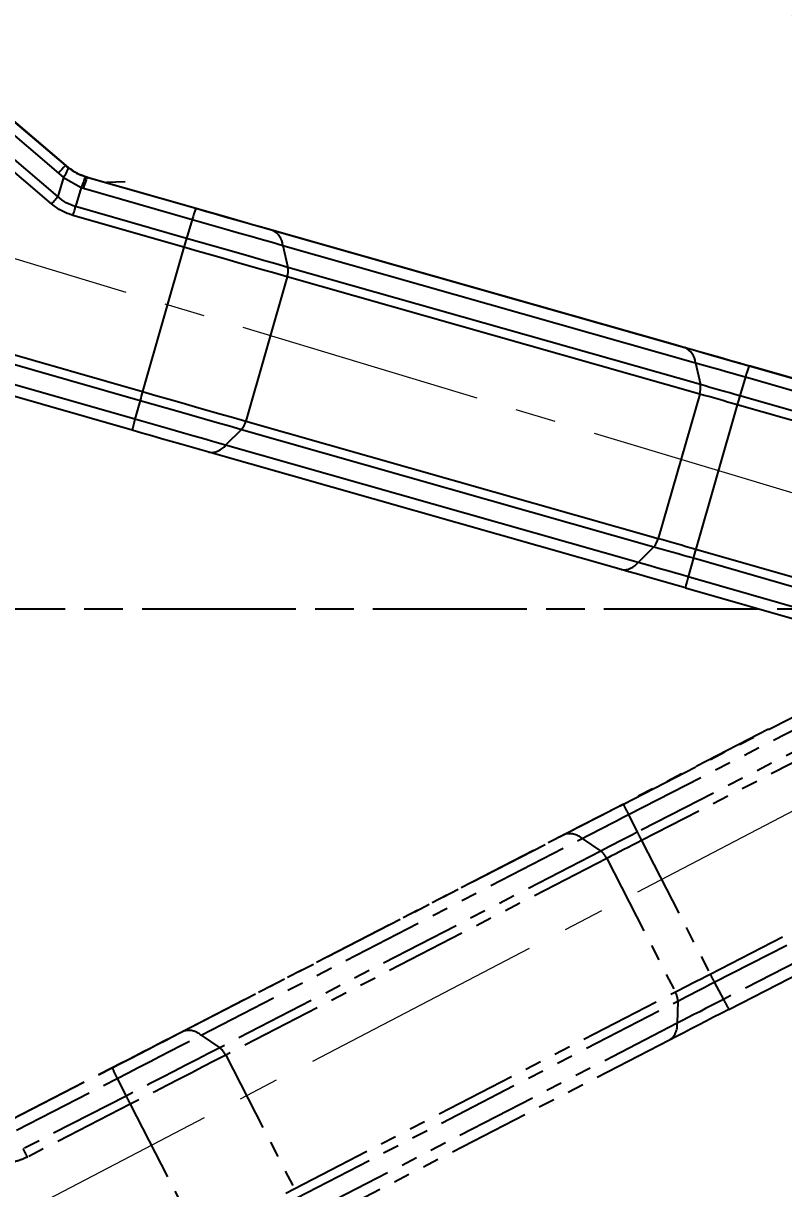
# Model space of a CAD drawing. Header units: millimetres. Extents: x 2451 to 4400, y 944 to 2322.
# Drawn here: x 4101.1 to 4160.4, y 1328.3 to 1419.1 of the extents above; entities that cross this region are included whole.
import ezdxf

# ---------------------------------------------------------------- set-up
doc = ezdxf.new("R2010")
doc.units = ezdxf.units.MM
for name, pattern in [('AM_ISO08W050', [18, 12, -1.5, 3, -1.5]), ('CENTER2', [28.575, 19.05, -3.175, 3.175, -3.175]), ('PHANTOM', [12.7, 6.35, -1.27, 1.27, -1.27, 1.27, -1.27])]:
    doc.linetypes.add(name, pattern=pattern)
for name, color, linetype, lineweight in [('AM_5', 3, 'Continuous', 25), ('AM_7', 4, 'AM_ISO08W050', 25), ('单点划线', 1, 'CENTER2', 13), ('标注', 3, 'Continuous', 13)]:
    doc.layers.add(name, color=color, linetype=linetype, lineweight=lineweight)
doc.styles.add('SLDTEXTSTYLE1', font='txt.shx', dxfattribs={"width": 0.7, "bigfont": 'gbcbig.shx'})
doc.dimstyles.new('SLDDIMSTYLE12$0', dxfattribs={"dimtxt": 12, "dimasz": 10, "dimexe": 0, "dimexo": 0.0625, "dimgap": 0.875, "dimtad": 1, "dimdec": 1, "dimlfac": 1.8, "dimrnd": 1e-09, "dimzin": 12, "dimdsep": 46, "dimtxsty": 'SLDTEXTSTYLE1', "dimcen": 0.09, "dimdle": 8.16, "dimclrd": 3, "dimclre": 3, "dimadec": 0, "dimazin": 3, "dimtfac": 1, "dimtdec": 1, "dimtofl": 0, "dimtmove": 0, "dimatfit": 3, "dimfxl": 0, "dimfrac": 2, "dimtolj": 1, "dimlwd": 5, "dimlwe": 5, "dimarcsym": 0})
doc.dimstyles.new('SLDDIMSTYLE12$2', dxfattribs={"dimtxt": 12, "dimasz": 10, "dimexe": 0, "dimexo": 0.0625, "dimgap": 0.875, "dimtad": 1, "dimdec": 1, "dimlfac": 1.8, "dimrnd": 1e-09, "dimzin": 12, "dimdsep": 46, "dimtxsty": 'SLDTEXTSTYLE1', "dimcen": 0.09, "dimdle": 8.16, "dimclrd": 3, "dimclre": 3, "dimadec": 0, "dimazin": 3, "dimtfac": 1, "dimtdec": 1, "dimtofl": 0, "dimtmove": 0, "dimatfit": 3, "dimfxl": 0, "dimfrac": 2, "dimtolj": 1, "dimlwd": 5, "dimlwe": 5, "dimarcsym": 0})

# ---------------------------------------------------------------- blocks, each defined once
blk = doc.blocks.new('*D80')
at = {"layer": 'Defpoints', "color": 0, "transparency": 16777216}
for p in [(3947.817, 1446.705), (3948.953, 1381.845), (4191.231, 1373.392), (4191.231, 1373.392), (3965.941, 1255.972)]:
    blk.add_point(p, dxfattribs=at)
at = {"layer": '标注', "color": 3, "linetype": 'Continuous', "lineweight": 5, "transparency": 16777216}
blk.add_arc((4191.231, 1373.392), 242.426, 165.60197, 205.16456, dxfattribs=at)
at = {"layer": '标注', "color": 3, "transparency": 16777216}
for points in [[(3954.814, 1434.12), (3958.025, 1433.225), (3959.105, 1443.305)], [(3973.308, 1271.047), (3970.32, 1269.568), (3976.252, 1261.346)]]:
    blk.add_solid(points, dxfattribs=at)
at = {"layer": '标注', "color": 0, "transparency": 16777216, "insert": (3955.724, 1351.199), "char_height": 10, "attachment_point": 5, "rotation": 275.38327, "style": 'SLDTEXTSTYLE1'}
blk.add_mtext('\\A1;60%%D', dxfattribs=at)
blk = doc.blocks.new('*D73')
at = {"layer": 'AM_5', "color": 3, "linetype": 'Continuous', "lineweight": 5, "transparency": 16777216}
blk.add_arc((4191.126, 1373.423), 206.755, 166.00983, 177.22853, dxfattribs=at)
at = {"layer": 'AM_5', "color": 3, "transparency": 16777216}
for points in [[(3988.897, 1423.849), (3992.111, 1422.966), (3993.156, 1433.05)], [(3986.279, 1383.38), (3982.947, 1383.461), (3984.371, 1373.423)]]:
    blk.add_solid(points, dxfattribs=at)
at = {"layer": 'Defpoints', "color": 0, "transparency": 16777216}
for p in [(3947.817, 1446.705), (3988.291, 1413.492), (3967.681, 1373.423), (4191.231, 1373.392), (4194.38, 1373.423)]:
    blk.add_point(p, dxfattribs=at)
at = {"layer": 'AM_5', "color": 0, "transparency": 16777216, "insert": (3979.778, 1404.56), "char_height": 12, "attachment_point": 5, "rotation": 81.61918, "style": 'SLDTEXTSTYLE1'}
blk.add_mtext('\\A1;15%%D', dxfattribs=at)
blk = doc.blocks.new('*D62')
at = {"layer": 'AM_5', "color": 3, "linetype": 'Continuous', "lineweight": 5, "transparency": 16777216}
for p, q in [((4001.86, 1431.427), (4011.875, 1464.679)), ((4191.912, 1410.454), (4021.45, 1461.795))]:
    blk.add_line(p, q, dxfattribs=at)
at = {"layer": 'AM_5', "color": 3, "lineweight": 5, "transparency": 16777216}
blk.add_line((4191.208, 1373.443), (4201.487, 1407.57), dxfattribs=at)
at = {"layer": 'AM_5', "color": 3, "transparency": 16777216}
for points in [[(4021.931, 1463.391), (4020.97, 1460.199), (4011.875, 1464.679)], [(4192.392, 1412.05), (4191.431, 1408.858), (4201.487, 1407.57)]]:
    blk.add_solid(points, dxfattribs=at)
at = {"layer": 'Defpoints', "color": 0, "transparency": 16777216}
for p in [(4011.875, 1464.679), (4001.842, 1431.367), (4191.19, 1373.383)]:
    blk.add_point(p, dxfattribs=at)
at = {"layer": 'AM_5', "color": 0, "transparency": 16777216, "insert": (4106.842, 1443.256), "char_height": 12, "attachment_point": 5, "rotation": 343.23837, "style": 'SLDTEXTSTYLE1'}
blk.add_mtext('\\A1;225', dxfattribs=at)

msp = doc.modelspace()

# ---------------------------------------------------------------- linework, layer by layer
at = {"color": 7, "linetype": 'Continuous', "lineweight": 25}
for p, q in [((4008.357, 1419.649), (4110.423, 1390.38)), ((4008.162, 1418.958), (4110.228, 1389.689)), ((4109.826, 1388.222), (4007.155, 1417.665)), ((4109.605, 1387.363), (4006.934, 1416.806)), ((4098.9, 1411.642), (4103.877, 1407.396)), ((4099.433, 1412.243), (4104.41, 1407.998)), ((4099.459, 1412.249), (4104.437, 1408.003)), ((4103.335, 1405.007), (4097.967, 1409.586)), ((4103.821, 1405.574), (4098.454, 1410.152)), ((4104.41, 1407.998), (4104.437, 1408.003)), ((4104.437, 1408.003), (4104.634, 1407.844)), ((4104.271, 1407.078), (4103.821, 1405.574)), ((4103.877, 1407.396), (4104.271, 1407.078)), ((4104.271, 1407.078), (4105.642, 1406.277)), ((4106.116, 1407.101), (4106.028, 1407.127)), ((4106.028, 1407.127), (4106.115, 1407.101)), ((4106.091, 1407.096), (4106.115, 1407.101)), ((4106.091, 1407.096), (4114.566, 1404.665)), ((4106.115, 1407.101), (4114.59, 1404.671)), ((4105.642, 1406.277), (4105.199, 1404.8)), ((4105.642, 1406.277), (4105.817, 1406.225)), ((4105.817, 1406.225), (4114.291, 1403.795)), ((4109.064, 1406.727), (4107.609, 1406.673)), ((4113.849, 1402.319), (4105.199, 1404.8)), ((4113.647, 1401.627), (4104.998, 1404.107)), ((4114.291, 1403.795), (4113.849, 1402.319)), ((4119.588, 1403.243), (4151.736, 1394.101)), ((4120.539, 1402.96), (4152.687, 1393.818)), ((4113.647, 1401.627), (4110.423, 1390.38)), ((4121.361, 1401.775), (4121.748, 1400.063)), ((4121.361, 1401.775), (4153.509, 1392.633)), ((4153.896, 1390.922), (4121.748, 1400.063)), ((4121.692, 1399.329), (4118.467, 1388.082)), ((4153.84, 1390.187), (4121.692, 1399.329)), ((4153.509, 1392.633), (4153.896, 1390.922)), ((4157.684, 1392.39), (4176.72, 1386.931)), ((4169.918, 1388.894), (4157.708, 1392.395)), ((4157.41, 1391.519), (4156.968, 1390.044)), ((4157.41, 1391.519), (4177.579, 1385.735)), ((4110.228, 1389.689), (4109.826, 1388.222)), ((4153.84, 1390.187), (4150.616, 1378.94)), ((4178.694, 1383.814), (4156.968, 1390.044)), ((4156.766, 1389.351), (4153.541, 1378.105)), ((4173.793, 1384.469), (4156.766, 1389.351)), ((4118.467, 1388.082), (4150.616, 1378.94)), ((4118.126, 1387.433), (4116.896, 1386.203)), ((4118.126, 1387.433), (4150.274, 1378.291)), ((4149.044, 1377.061), (4116.896, 1386.203)), ((4147.726, 1376.515), (4115.578, 1385.657)), ((4150.274, 1378.291), (4149.044, 1377.061)), ((4153.541, 1378.105), (4170.568, 1373.222)), ((4153.346, 1377.413), (4152.945, 1375.947)), ((4153.346, 1377.413), (4175.073, 1371.183)), ((4152.723, 1375.088), (4171.77, 1369.626)), ((4173.114, 1370.163), (4152.945, 1375.947))]:
    msp.add_line(p, q, dxfattribs=at)
at = {"color": 7, "linetype": 'PHANTOM', "lineweight": 25}
for p, q in [((4147.894, 1358.237), (4165.51, 1367.283)), ((4148.289, 1357.414), (4165.766, 1366.388)), ((4166.225, 1364.893), (4148.976, 1356.036)), ((4159.207, 1364.06), (4147.908, 1358.257)), ((4165.061, 1363.484), (4149.303, 1355.393)), ((4148.289, 1357.414), (4148.976, 1356.036)), ((4112.687, 1340.081), (4142.385, 1355.414)), ((4113.575, 1340.526), (4143.273, 1355.858)), ((4114.985, 1340.225), (4144.683, 1355.557)), ((4144.683, 1355.557), (4146.136, 1354.574)), ((4149.303, 1355.393), (4154.648, 1344.985)), ((4146.136, 1354.574), (4116.438, 1339.241)), ((4146.598, 1354), (4116.9, 1338.667)), ((4146.598, 1354), (4151.943, 1343.592)), ((4154.979, 1344.347), (4173.448, 1353.831)), ((4154.648, 1344.985), (4170.405, 1353.076)), ((4174.355, 1352.588), (4155.69, 1343.004)), ((4156.116, 1342.225), (4173.743, 1351.276)), ((4154.979, 1344.347), (4155.69, 1343.004)), ((4122.245, 1328.26), (4151.943, 1343.592)), ((4122.441, 1327.552), (4152.139, 1342.885)), ((4152.139, 1342.885), (4152.083, 1341.147)), ((4152.083, 1341.147), (4122.385, 1325.814)), ((4114.985, 1340.225), (4116.438, 1339.241)), ((4151.495, 1339.847), (4121.797, 1324.514)), ((4116.9, 1338.667), (4122.245, 1328.26)), ((4100.209, 1333.655), (4108.052, 1337.682)), ((4100.223, 1333.675), (4108.066, 1337.703)), ((4100.605, 1332.832), (4108.448, 1336.859)), ((4108.448, 1336.859), (4109.135, 1335.481)), ((4109.135, 1335.481), (4101.13, 1331.371)), ((4109.462, 1334.838), (4101.457, 1330.727)), ((4109.462, 1334.838), (4114.806, 1324.43))]:
    msp.add_line(p, q, dxfattribs=at)
at = {"color": 7, "linetype": 'Continuous', "lineweight": 25, "flags": 128}
for points in [[(4114.566, 1404.665), (4115.335, 1404.445), (4116.102, 1404.225), (4116.865, 1404.007), (4117.621, 1403.791), (4118.369, 1403.578), (4119.106, 1403.367), (4119.83, 1403.161), (4120.539, 1402.96)], [(4114.59, 1404.671), (4115.233, 1404.486), (4115.875, 1404.302), (4116.513, 1404.12), (4117.146, 1403.939), (4117.772, 1403.76), (4118.389, 1403.584), (4118.994, 1403.412), (4119.588, 1403.243)], [(4114.291, 1403.795), (4115.201, 1403.534), (4116.109, 1403.274), (4117.012, 1403.015), (4117.907, 1402.76), (4118.793, 1402.507), (4119.665, 1402.258), (4120.522, 1402.014), (4121.361, 1401.775)], [(4121.748, 1400.063), (4120.81, 1400.33), (4119.853, 1400.603), (4118.878, 1400.881), (4117.889, 1401.163), (4116.889, 1401.449), (4115.88, 1401.738), (4114.866, 1402.028), (4113.849, 1402.319)], [(4121.692, 1399.329), (4120.737, 1399.6), (4119.762, 1399.878), (4118.769, 1400.161), (4117.762, 1400.449), (4116.743, 1400.74), (4115.716, 1401.034), (4114.683, 1401.33), (4113.647, 1401.627)], [(4151.736, 1394.101), (4152.445, 1393.9), (4153.169, 1393.693), (4153.906, 1393.483), (4154.653, 1393.27), (4155.41, 1393.054), (4156.173, 1392.835), (4156.94, 1392.616), (4157.708, 1392.395)], [(4152.687, 1393.818), (4153.28, 1393.649), (4153.886, 1393.476), (4154.503, 1393.3), (4155.128, 1393.122), (4155.761, 1392.941), (4156.399, 1392.758), (4157.041, 1392.575), (4157.684, 1392.39)], [(4153.509, 1392.633), (4153.972, 1392.502), (4154.445, 1392.367), (4154.926, 1392.23), (4155.415, 1392.09), (4155.909, 1391.949), (4156.407, 1391.807), (4156.908, 1391.663), (4157.41, 1391.519)], [(4156.968, 1390.044), (4156.572, 1390.158), (4156.178, 1390.271), (4155.786, 1390.383), (4155.396, 1390.494), (4155.012, 1390.604), (4154.633, 1390.712), (4154.261, 1390.818), (4153.896, 1390.922)], [(4110.228, 1389.689), (4111.244, 1389.397), (4112.259, 1389.107), (4113.267, 1388.818), (4114.268, 1388.532), (4115.257, 1388.25), (4116.231, 1387.972), (4117.189, 1387.699), (4118.126, 1387.433)], [(4110.423, 1390.38), (4111.458, 1390.083), (4112.491, 1389.787), (4113.519, 1389.493), (4114.538, 1389.202), (4115.545, 1388.915), (4116.538, 1388.632), (4117.513, 1388.354), (4118.467, 1388.082)], [(4156.766, 1389.351), (4156.389, 1389.459), (4156.013, 1389.567), (4155.64, 1389.674), (4155.269, 1389.78), (4154.903, 1389.884), (4154.542, 1389.987), (4154.187, 1390.088), (4153.84, 1390.187)], [(4116.896, 1386.203), (4116.057, 1386.442), (4115.2, 1386.686), (4114.328, 1386.935), (4113.442, 1387.187), (4112.547, 1387.443), (4111.644, 1387.701), (4110.736, 1387.961), (4109.826, 1388.222)], [(4115.578, 1385.657), (4114.869, 1385.859), (4114.145, 1386.065), (4113.408, 1386.275), (4112.66, 1386.488), (4111.904, 1386.705), (4111.141, 1386.923), (4110.374, 1387.142), (4109.605, 1387.363)], [(4150.616, 1378.94), (4150.963, 1378.841), (4151.317, 1378.74), (4151.678, 1378.638), (4152.045, 1378.533), (4152.415, 1378.427), (4152.789, 1378.32), (4153.164, 1378.213), (4153.541, 1378.105)], [(4150.274, 1378.291), (4150.639, 1378.187), (4151.011, 1378.081), (4151.39, 1377.973), (4151.775, 1377.863), (4152.164, 1377.752), (4152.556, 1377.64), (4152.951, 1377.527), (4153.346, 1377.413)], [(4152.945, 1375.947), (4152.443, 1376.091), (4151.942, 1376.234), (4151.444, 1376.377), (4150.95, 1376.518), (4150.461, 1376.657), (4149.98, 1376.795), (4149.507, 1376.929), (4149.044, 1377.061)], [(4152.723, 1375.088), (4152.08, 1375.272), (4151.438, 1375.456), (4150.8, 1375.638), (4150.167, 1375.819), (4149.541, 1375.998), (4148.925, 1376.174), (4148.319, 1376.346), (4147.726, 1376.515)]]:
    msp.add_lwpolyline(points, dxfattribs=at)
at = {"color": 7, "linetype": 'PHANTOM', "lineweight": 25, "flags": 128}
for points in [[(4142.385, 1355.414), (4143.04, 1355.752), (4143.709, 1356.097), (4144.39, 1356.448), (4145.082, 1356.804), (4145.781, 1357.164), (4146.487, 1357.527), (4147.196, 1357.892), (4147.908, 1358.257)], [(4143.273, 1355.858), (4143.821, 1356.141), (4144.381, 1356.43), (4144.951, 1356.724), (4145.529, 1357.022), (4146.114, 1357.323), (4146.705, 1357.627), (4147.298, 1357.932), (4147.894, 1358.237)], [(4144.683, 1355.557), (4145.11, 1355.778), (4145.547, 1356.004), (4145.992, 1356.233), (4146.444, 1356.465), (4146.901, 1356.7), (4147.361, 1356.937), (4147.825, 1357.176), (4148.289, 1357.414)], [(4148.976, 1356.036), (4148.611, 1355.848), (4148.246, 1355.661), (4147.883, 1355.474), (4147.523, 1355.289), (4147.167, 1355.106), (4146.817, 1354.925), (4146.473, 1354.748), (4146.136, 1354.574)], [(4149.303, 1355.393), (4148.955, 1355.214), (4148.607, 1355.035), (4148.262, 1354.857), (4147.919, 1354.681), (4147.58, 1354.507), (4147.247, 1354.335), (4146.919, 1354.166), (4146.598, 1354)], [(4151.943, 1343.592), (4152.264, 1343.758), (4152.591, 1343.927), (4152.925, 1344.099), (4153.264, 1344.273), (4153.606, 1344.45), (4153.952, 1344.627), (4154.299, 1344.806), (4154.648, 1344.985)], [(4152.139, 1342.885), (4152.476, 1343.059), (4152.82, 1343.237), (4153.17, 1343.417), (4153.526, 1343.6), (4153.885, 1343.785), (4154.248, 1343.972), (4154.613, 1344.16), (4154.979, 1344.347)], [(4155.69, 1343.004), (4155.225, 1342.765), (4154.762, 1342.527), (4154.301, 1342.29), (4153.844, 1342.055), (4153.393, 1341.822), (4152.948, 1341.593), (4152.511, 1341.368), (4152.083, 1341.147)], [(4156.116, 1342.225), (4155.521, 1341.92), (4154.927, 1341.615), (4154.337, 1341.311), (4153.752, 1341.01), (4153.173, 1340.712), (4152.603, 1340.418), (4152.043, 1340.129), (4151.495, 1339.847)], [(4108.052, 1337.682), (4108.763, 1338.048), (4109.473, 1338.413), (4110.179, 1338.775), (4110.878, 1339.135), (4111.569, 1339.491), (4112.251, 1339.843), (4112.92, 1340.188), (4113.575, 1340.526)], [(4108.066, 1337.703), (4108.661, 1338.008), (4109.255, 1338.313), (4109.845, 1338.617), (4110.431, 1338.918), (4111.009, 1339.216), (4111.579, 1339.51), (4112.139, 1339.799), (4112.687, 1340.081)], [(4108.448, 1336.859), (4109.29, 1337.292), (4110.129, 1337.723), (4110.965, 1338.153), (4111.793, 1338.579), (4112.611, 1339.001), (4113.417, 1339.416), (4114.209, 1339.825), (4114.985, 1340.225)], [(4116.438, 1339.241), (4115.572, 1338.794), (4114.687, 1338.338), (4113.786, 1337.874), (4112.872, 1337.403), (4111.947, 1336.927), (4111.014, 1336.447), (4110.075, 1335.964), (4109.135, 1335.481)], [(4116.9, 1338.667), (4116.018, 1338.212), (4115.117, 1337.747), (4114.199, 1337.274), (4113.268, 1336.795), (4112.326, 1336.31), (4111.375, 1335.821), (4110.42, 1335.33), (4109.462, 1334.838)], [(4114.806, 1324.43), (4115.764, 1324.922), (4116.72, 1325.413), (4117.67, 1325.902), (4118.613, 1326.387), (4119.544, 1326.867), (4120.462, 1327.34), (4121.363, 1327.804), (4122.245, 1328.26)]]:
    msp.add_lwpolyline(points, dxfattribs=at)
at = {"color": 7, "linetype": 'Continuous', "lineweight": 25}
for centre, radius, start, end in [((4116.113, 1397.078), 16.006, 136.98231, 139.86093), ((4118.358, 1402.745), 13.015, 160.47233, 164.49361), ((4126.832, 1400.315), 13.015, 160.47233, 164.49361), ((4178.201, 1383.181), 67.137, 163.43713, 164.05307), ((4119.911, 1401.646), 1.455, 5.07762, 64.46165), ((4120.188, 1399.812), 1.58, 342.17658, 9.14397), ((4152.06, 1392.505), 1.455, 5.07766, 64.46203), ((4169.95, 1388.04), 13.015, 160.47228, 164.49364), ((4152.336, 1390.671), 1.58, 342.17656, 9.14413), ((4173.985, 1372.091), 66.141, 163.94748, 164.56969), ((4221.318, 1370.906), 67.136, 163.43713, 164.05307), ((4121.09, 1384.864), 11.754, 163.40044, 167.7271), ((4116.954, 1388.462), 1.56, 318.69224, 345.8928), ((4115.769, 1387.06), 1.416, 262.23993, 322.75953), ((4149.103, 1379.32), 1.56, 318.69201, 345.89284), ((4217.103, 1359.816), 66.141, 163.94748, 164.5697), ((4147.917, 1377.918), 1.416, 262.23993, 322.75953), ((4164.208, 1372.589), 11.754, 163.40041, 167.72716)]:
    msp.add_arc(centre, radius, start, end, dxfattribs=at)
at = {"color": 7, "linetype": 'PHANTOM', "lineweight": 25}
for centre, radius, start, end in [((4159.815, 1363.459), 13.015, 203.65312, 207.67448), ((4208.997, 1386.116), 67.136, 206.61797, 207.23391), ((4143.714, 1354.472), 1.455, 48.2585, 107.64287), ((4145.171, 1353.324), 1.58, 25.3574, 52.32497), ((4213.512, 1375.144), 66.141, 207.12832, 207.75054), ((4150.579, 1342.834), 1.56, 1.87285, 29.07368), ((4166.201, 1348.263), 11.754, 206.58125, 210.908), ((4114.016, 1339.139), 1.455, 48.25846, 107.64249), ((4150.675, 1341), 1.416, 305.42077, 5.94037), ((4115.472, 1337.991), 1.58, 25.35742, 52.32481), ((4119.974, 1342.904), 13.015, 203.65317, 207.67445), ((4169.156, 1365.561), 67.137, 206.61798, 207.23391)]:
    msp.add_arc(centre, radius, start, end, dxfattribs=at)
at = {"color": 7, "linetype": 'Continuous', "lineweight": 25}
for points, knots in [([(4104.608, 1407.839), (4104.612, 1407.787), (4104.62, 1407.684), (4104.387, 1407.28), (4104.272, 1407.078)], [0, 0, 0, 0, 0.500804, 1, 1, 1, 1]), ([(4104.41, 1407.998), (4104.447, 1407.967), (4104.512, 1407.913), (4104.578, 1407.861), (4104.608, 1407.839)], [0, 0, 0, 0, 0.557672, 1, 1, 1, 1]), ([(4104.608, 1407.839), (4104.828, 1407.687), (4105.26, 1407.388), (4105.759, 1407.21), (4106.004, 1407.122)], [0, 0, 0, 0, 0.508316, 1, 1, 1, 1]), ([(4104.634, 1407.844), (4104.852, 1407.692), (4105.283, 1407.393), (4105.783, 1407.215), (4106.028, 1407.127)], [0, 0, 0, 0, 0.5080063, 1, 1, 1, 1]), ([(4106.004, 1407.122), (4105.975, 1407.086), (4105.916, 1407.014), (4105.733, 1406.523), (4105.642, 1406.277)], [0, 0, 0, 0, 0.5, 1, 1, 1, 1]), ([(4106.004, 1407.122), (4106.02, 1407.117), (4106.049, 1407.108), (4106.079, 1407.099), (4106.091, 1407.096)], [0, 0, 0, 0, 0.560146, 1, 1, 1, 1]), ([(4105.199, 1404.8), (4104.952, 1404.888), (4104.448, 1405.066), (4104.032, 1405.403), (4103.821, 1405.574)], [0, 0, 0, 0, 0.491499, 1, 1, 1, 1]), ([(4104.998, 1404.107), (4104.702, 1404.21), (4104.099, 1404.42), (4103.593, 1404.809), (4103.335, 1405.007)], [0, 0, 0, 0, 0.490293, 1, 1, 1, 1])]:
    msp.add_open_spline(points, degree=3, knots=knots, dxfattribs=at)
for points in [[(4103.335, 1405.007), (4103.382, 1405.063), (4103.477, 1405.174), (4103.611, 1405.33), (4103.731, 1405.47), (4103.791, 1405.539), (4103.821, 1405.574)], [(4104.998, 1404.107), (4105.017, 1404.174), (4105.055, 1404.308), (4105.11, 1404.497), (4105.16, 1404.668), (4105.187, 1404.756), (4105.2, 1404.8)]]:
    msp.add_open_spline(points, degree=3, dxfattribs=at)
at = {"color": 7, "linetype": 'PHANTOM', "lineweight": 25}
msp.add_open_spline([(4101.457, 1330.727), (4101.171, 1330.6), (4100.587, 1330.341), (4099.952, 1330.278), (4099.628, 1330.246)], degree=3, knots=[0, 0, 0, 0, 0.490293, 1, 1, 1, 1], dxfattribs=at)
msp.add_open_spline([(4101.457, 1330.727), (4101.425, 1330.789), (4101.361, 1330.913), (4101.272, 1331.089), (4101.191, 1331.248), (4101.15, 1331.33), (4101.13, 1331.371)], degree=3, dxfattribs=at)
at = {"layer": 'AM_7'}
msp.add_line((4194.38, 1373.423), (3967.681, 1373.423), dxfattribs=at)
at = {"layer": '单点划线'}
for q in [(3947.817, 1446.705), (3965.941, 1255.972)]:
    msp.add_line((4191.231, 1373.392), q, dxfattribs=at)

# ---------------------------------------------------------------- dimensions: what is measured, and where the dimension line sits
at = {"layer": 'AM_5'}
dim = msp.add_linear_dim(base=(4011.875, 1464.679), p1=(4191.19, 1373.383), p2=(4001.842, 1431.367), angle=163.23837, text='225', dimstyle='SLDDIMSTYLE12$0', override={"dimlfac": 1, "dimpost": ''}, dxfattribs=at)
dim.commit()
dim.dimension.update_dxf_attribs({"geometry": '*D62', "text_midpoint": (4104.859, 1436.673), "dimtype": 160})
dim = msp.add_angular_dim_2l(base=(3988.291, 1413.492), line1=((4191.231, 1373.392), (3947.817, 1446.705)), line2=((4194.38, 1373.423), (3967.681, 1373.423)), text='15%%D', dimstyle='SLDDIMSTYLE12$2', override={"dimlfac": 1}, dxfattribs=at)
dim.commit()
dim.dimension.update_dxf_attribs({"geometry": '*D73', "text_midpoint": (3979.778, 1404.56)})
at = {"layer": '标注'}
dim = msp.add_angular_dim_2l(base=(3948.953, 1381.845), line1=((4191.231, 1373.392), (3947.817, 1446.705)), line2=((4191.231, 1373.392), (3965.941, 1255.972)), text='60%%D', dimstyle='SLDDIMSTYLE12$2', override={"dimtxt": 10, "dimadec": 3, "dimtdec": 3, "dimtzin": 0}, dxfattribs=at)
dim.commit()
dim.dimension.update_dxf_attribs({"geometry": '*D80', "text_midpoint": (3955.724, 1351.199)})

doc.saveas('drawing.dxf')
